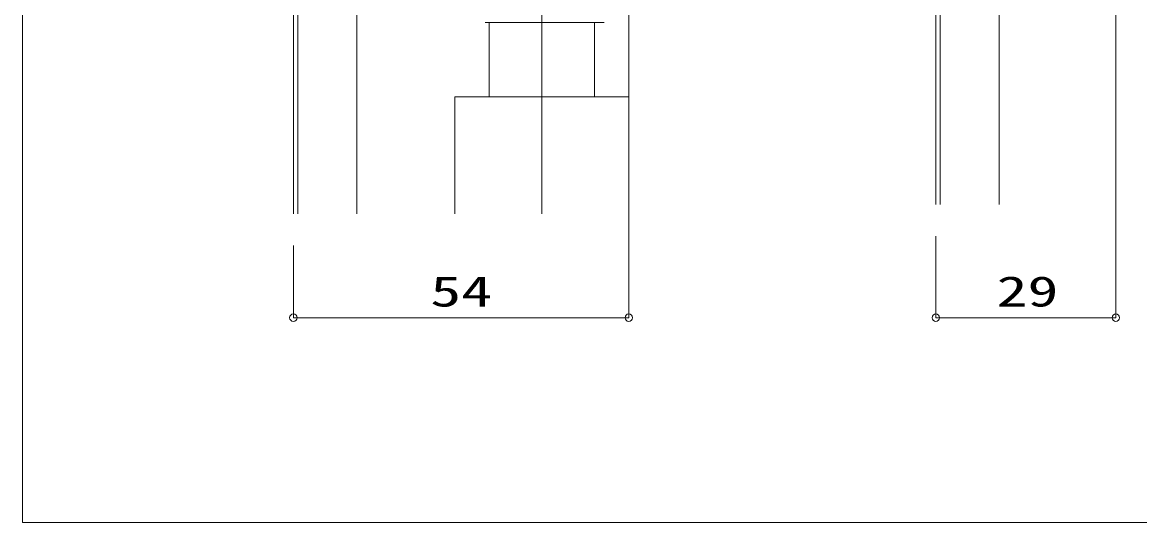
# Model space of a CAD drawing. Units: millimetres on the paper. Extents: x -305 to 305, y -152 to 152.
# Drawn here: x -82.6 to 7.3, y -59.7 to -19.5 of the extents above; entities that cross this region are included whole.
import ezdxf
from ezdxf.enums import TextEntityAlignment as Align

# ---------------------------------------------------------------- set-up
doc = ezdxf.new("R2010")
doc.units = ezdxf.units.MM
doc.linetypes.add('LONG_CHAIN', pattern=[21, 18, -1, 1, -1])
for name, color, linetype, lineweight in [('0-0_0', 7, 'Continuous', 9), ('0-1_VIEW0003', 7, 'Continuous', 9), ('0-2_VIEW0004', 7, 'Continuous', 9)]:
    doc.layers.add(name, color=color, linetype=linetype, lineweight=lineweight)
doc.styles.add('ＭＳ ゴシック', font='')
doc.styles.get('ＭＳ ゴシック').set_extended_font_data('MS Gothic')

# ---------------------------------------------------------------- blocks, each defined once
blk = doc.blocks.new('_ORIGIN')
at = {"layer": '0-0_0'}
blk.add_line((0, 0), (-1, 0), dxfattribs=at)
blk.add_circle((0, 0), 0.5, dxfattribs=at)

msp = doc.modelspace()

# ---------------------------------------------------------------- linework, layer by layer
at = {"layer": '0-1_VIEW0003'}
for p, q in [((-60.795, -34.896), (-60.795, 9.714)), ((-60.795, -34.896), (-60.795, 9.714)), ((-60.445, -34.896), (-60.445, 9.714)), ((-60.445, -34.896), (-60.445, 9.714)), ((-55.695, -34.896), (-55.695, 9.714)), ((-55.695, -34.896), (-55.695, 9.714)), ((-9.077, -34.144), (-9.077, 1.164)), ((-8.727, -34.144), (-8.727, 1.164)), ((-3.979, -34.144), (-3.979, 1.164)), ((-33.795, -4.476), (-33.795, -43.253)), ((5.418, -7.197), (5.418, -43.253)), ((-60.795, -21.286), (-60.795, -8.189)), ((-60.445, -21.286), (-60.445, -8.189)), ((-40.57, -19.486), (-45.36, -19.486)), ((-40.57, -19.486), (-45.36, -19.486)), ((-45.044, -19.486), (-45.044, -25.486)), ((-45.044, -19.486), (-45.044, -25.486)), ((-40.57, -19.486), (-35.78, -19.486)), ((-40.57, -19.486), (-35.78, -19.486)), ((-36.545, -19.486), (-36.545, -25.486)), ((-36.545, -19.486), (-36.545, -25.486)), ((-33.795, -25.486), (-47.795, -25.486)), ((-47.795, -25.486), (-47.795, -34.896)), ((-33.795, -25.486), (-47.795, -25.486)), ((-33.795, -25.486), (-33.795, -34.896)), ((-9.077, -36.684), (-9.077, -43.253)), ((-60.795, -37.436), (-60.795, -43.253)), ((-60.195, -43.253), (-34.395, -43.253)), ((-8.477, -43.253), (4.818, -43.253))]:
    msp.add_line(p, q, dxfattribs=at)
at = {"layer": '0-1_VIEW0003', "linetype": 'LONG_CHAIN'}
msp.add_line((-40.795, -34.896), (-40.795, 9.715), dxfattribs=at)
at = {"layer": '0-2_VIEW0004'}
for p, q in [((-82.614, 130.252), (-82.614, -59.748)), ((-82.614, -59.748), (87.386, -59.748))]:
    msp.add_line(p, q, dxfattribs=at)

# ---------------------------------------------------------------- block references
at = {"layer": '0-1_VIEW0003', "xscale": 0.6, "yscale": 0.6, "rotation": 180}
for p in [(-60.795, -43.253), (-9.077, -43.253)]:
    msp.add_blockref('_ORIGIN', p, dxfattribs=at)
at = {"layer": '0-1_VIEW0003', "xscale": 0.6, "yscale": 0.6}
for p in [(-33.795, -43.253), (5.418, -43.253)]:
    msp.add_blockref('_ORIGIN', p, dxfattribs=at)

# ---------------------------------------------------------------- texts
at = {"layer": '0-1_VIEW0003', "style": 'ＭＳ ゴシック', "width": 1.5}
for s, p in [('54', (-49.773, -43.088)), ('29', (-4.187, -43.088))]:
    msp.add_text(s, height=2.441, dxfattribs=at).set_placement(p, align=Align.BOTTOM_LEFT)

doc.saveas('drawing.dxf')
